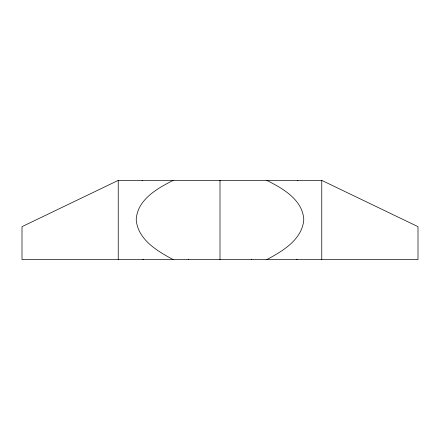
<?xml version="1.0" encoding="UTF-8"?>
<svg xmlns="http://www.w3.org/2000/svg" width="440" height="440" viewBox="0 0 440 440"><rect width="100%" height="100%" fill="white"/><g stroke="black" fill="none" stroke-linecap="round" stroke-linejoin="round"><path stroke-width="0.66" d="M296.61 259.6L297.127 259.188M142.137 180.757L142.588 180.4M266.827 259.6C282.706 251.075 302.423 239.465 303.793 219.428C302.5 199.573 282.695 188.375 266.827 180.4M173.173 180.4C157.305 188.375 137.5 199.573 136.208 219.428C137.577 239.465 157.295 251.075 173.173 259.6M118.234 180.4L22 226.655L22 259.6L418 259.6L418 226.655L321.767 180.4L118.234 180.4L118.234 259.6M297.413 180.4L297.864 180.757M142.874 259.188L143.391 259.6M321.767 180.4L321.767 259.6M267.52 180.4L267.52 180.741M267.52 259.21L267.52 259.6M251.68 259.188L251.68 259.6M220 180.757L220 180.4L220 259.6M188.32 259.188L188.32 259.6M172.48 180.4L172.48 180.741M172.48 259.21L172.48 259.6"/></g></svg>
